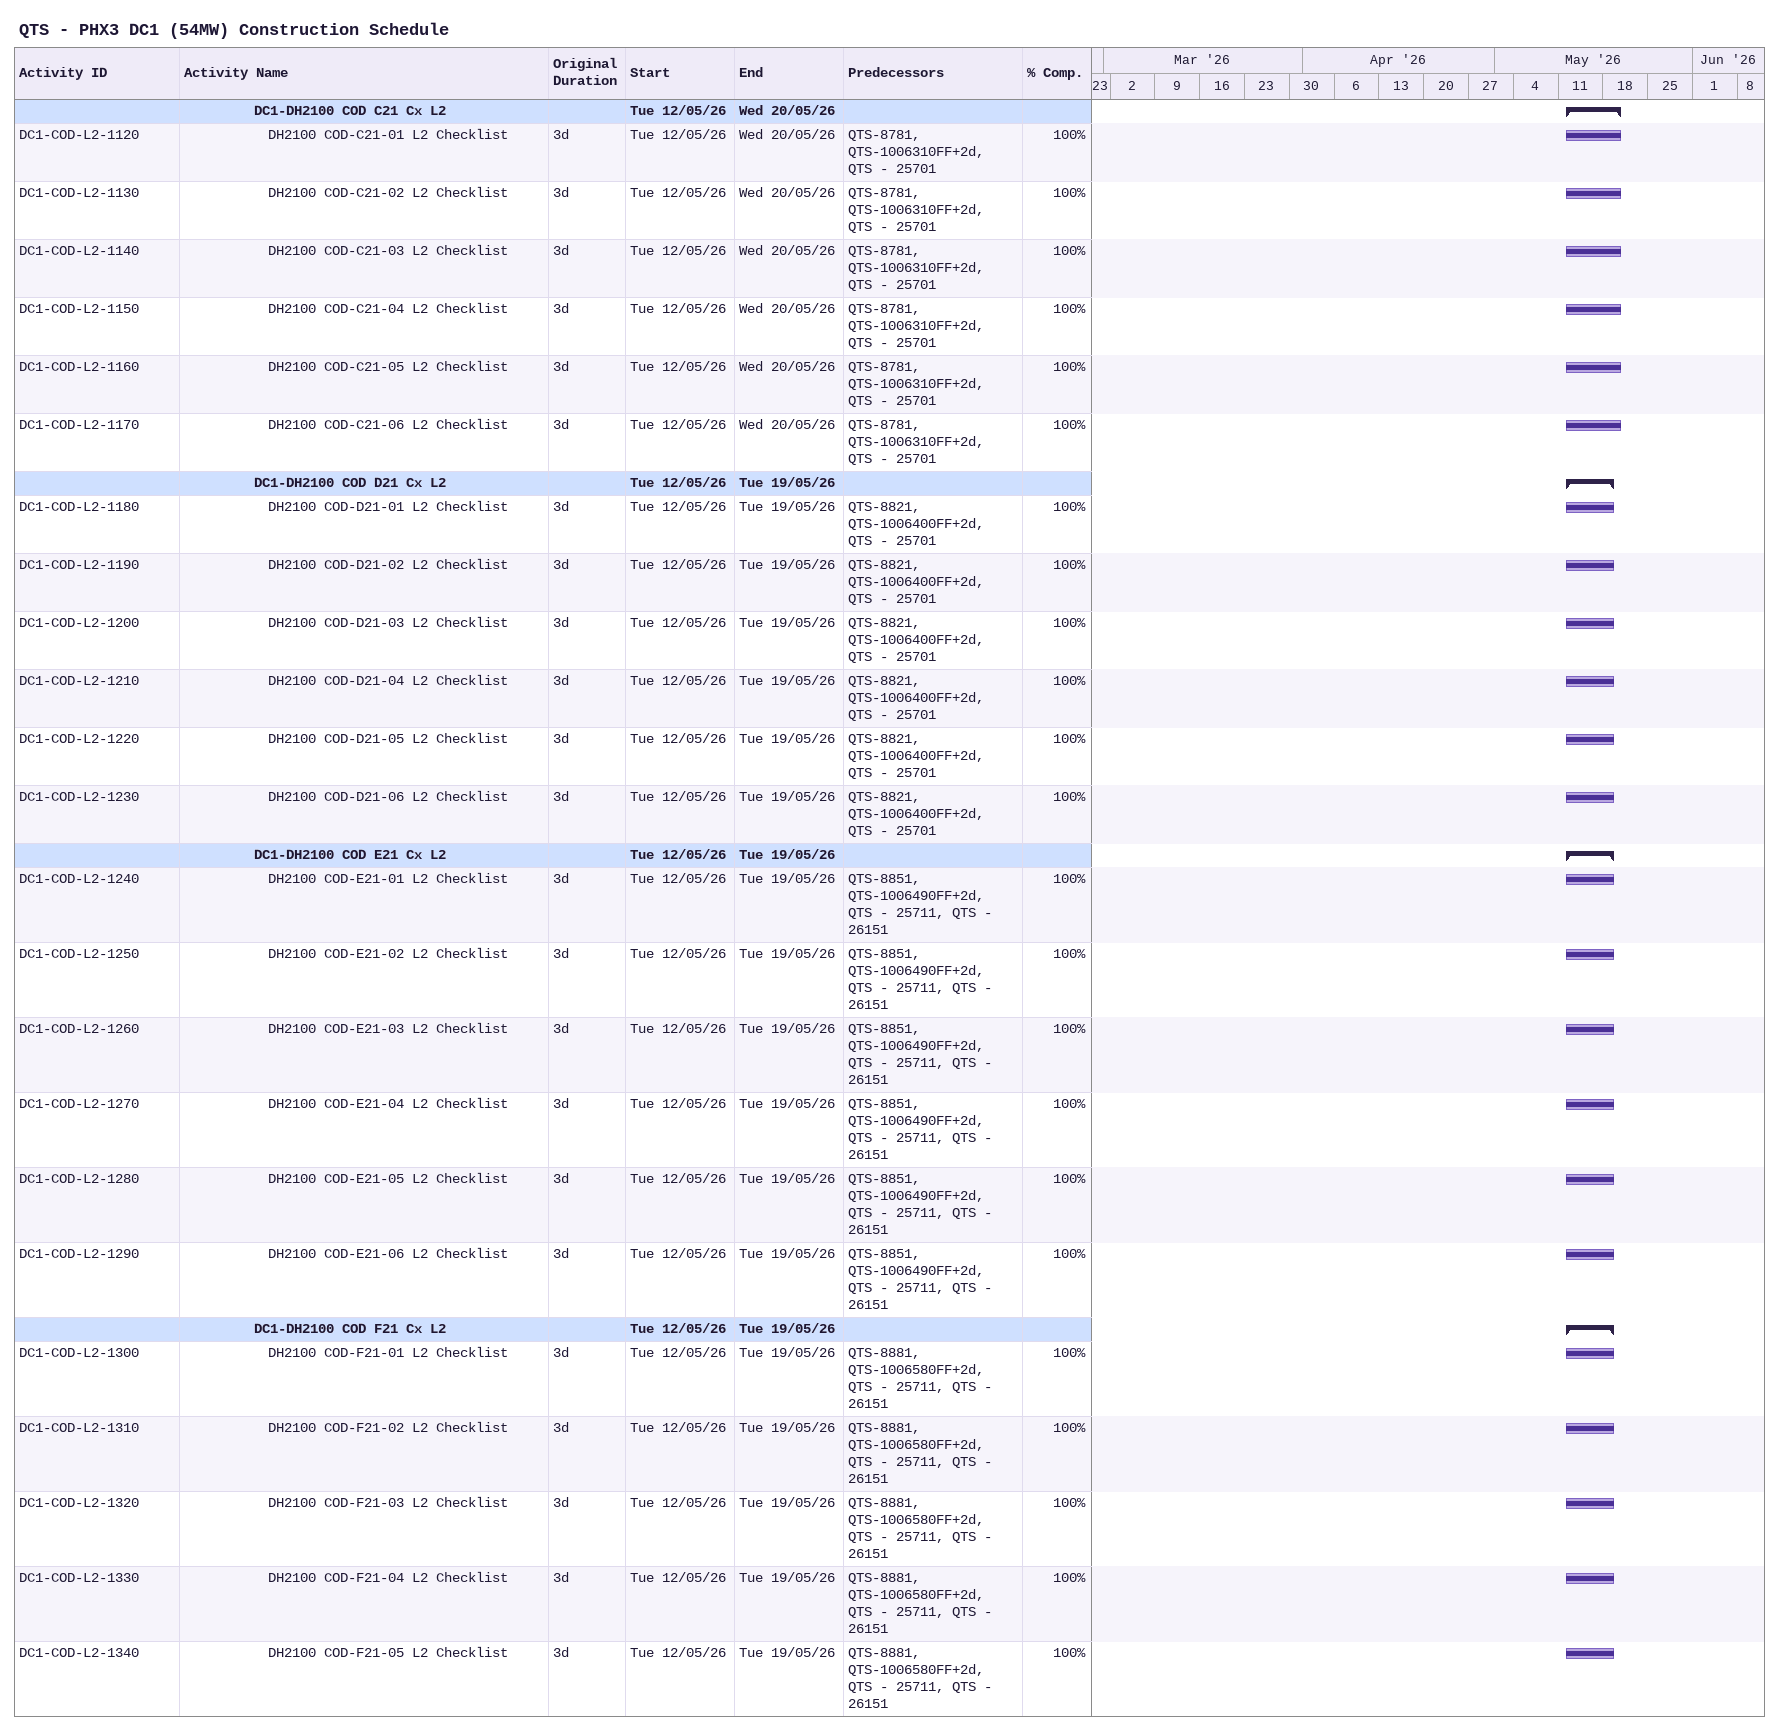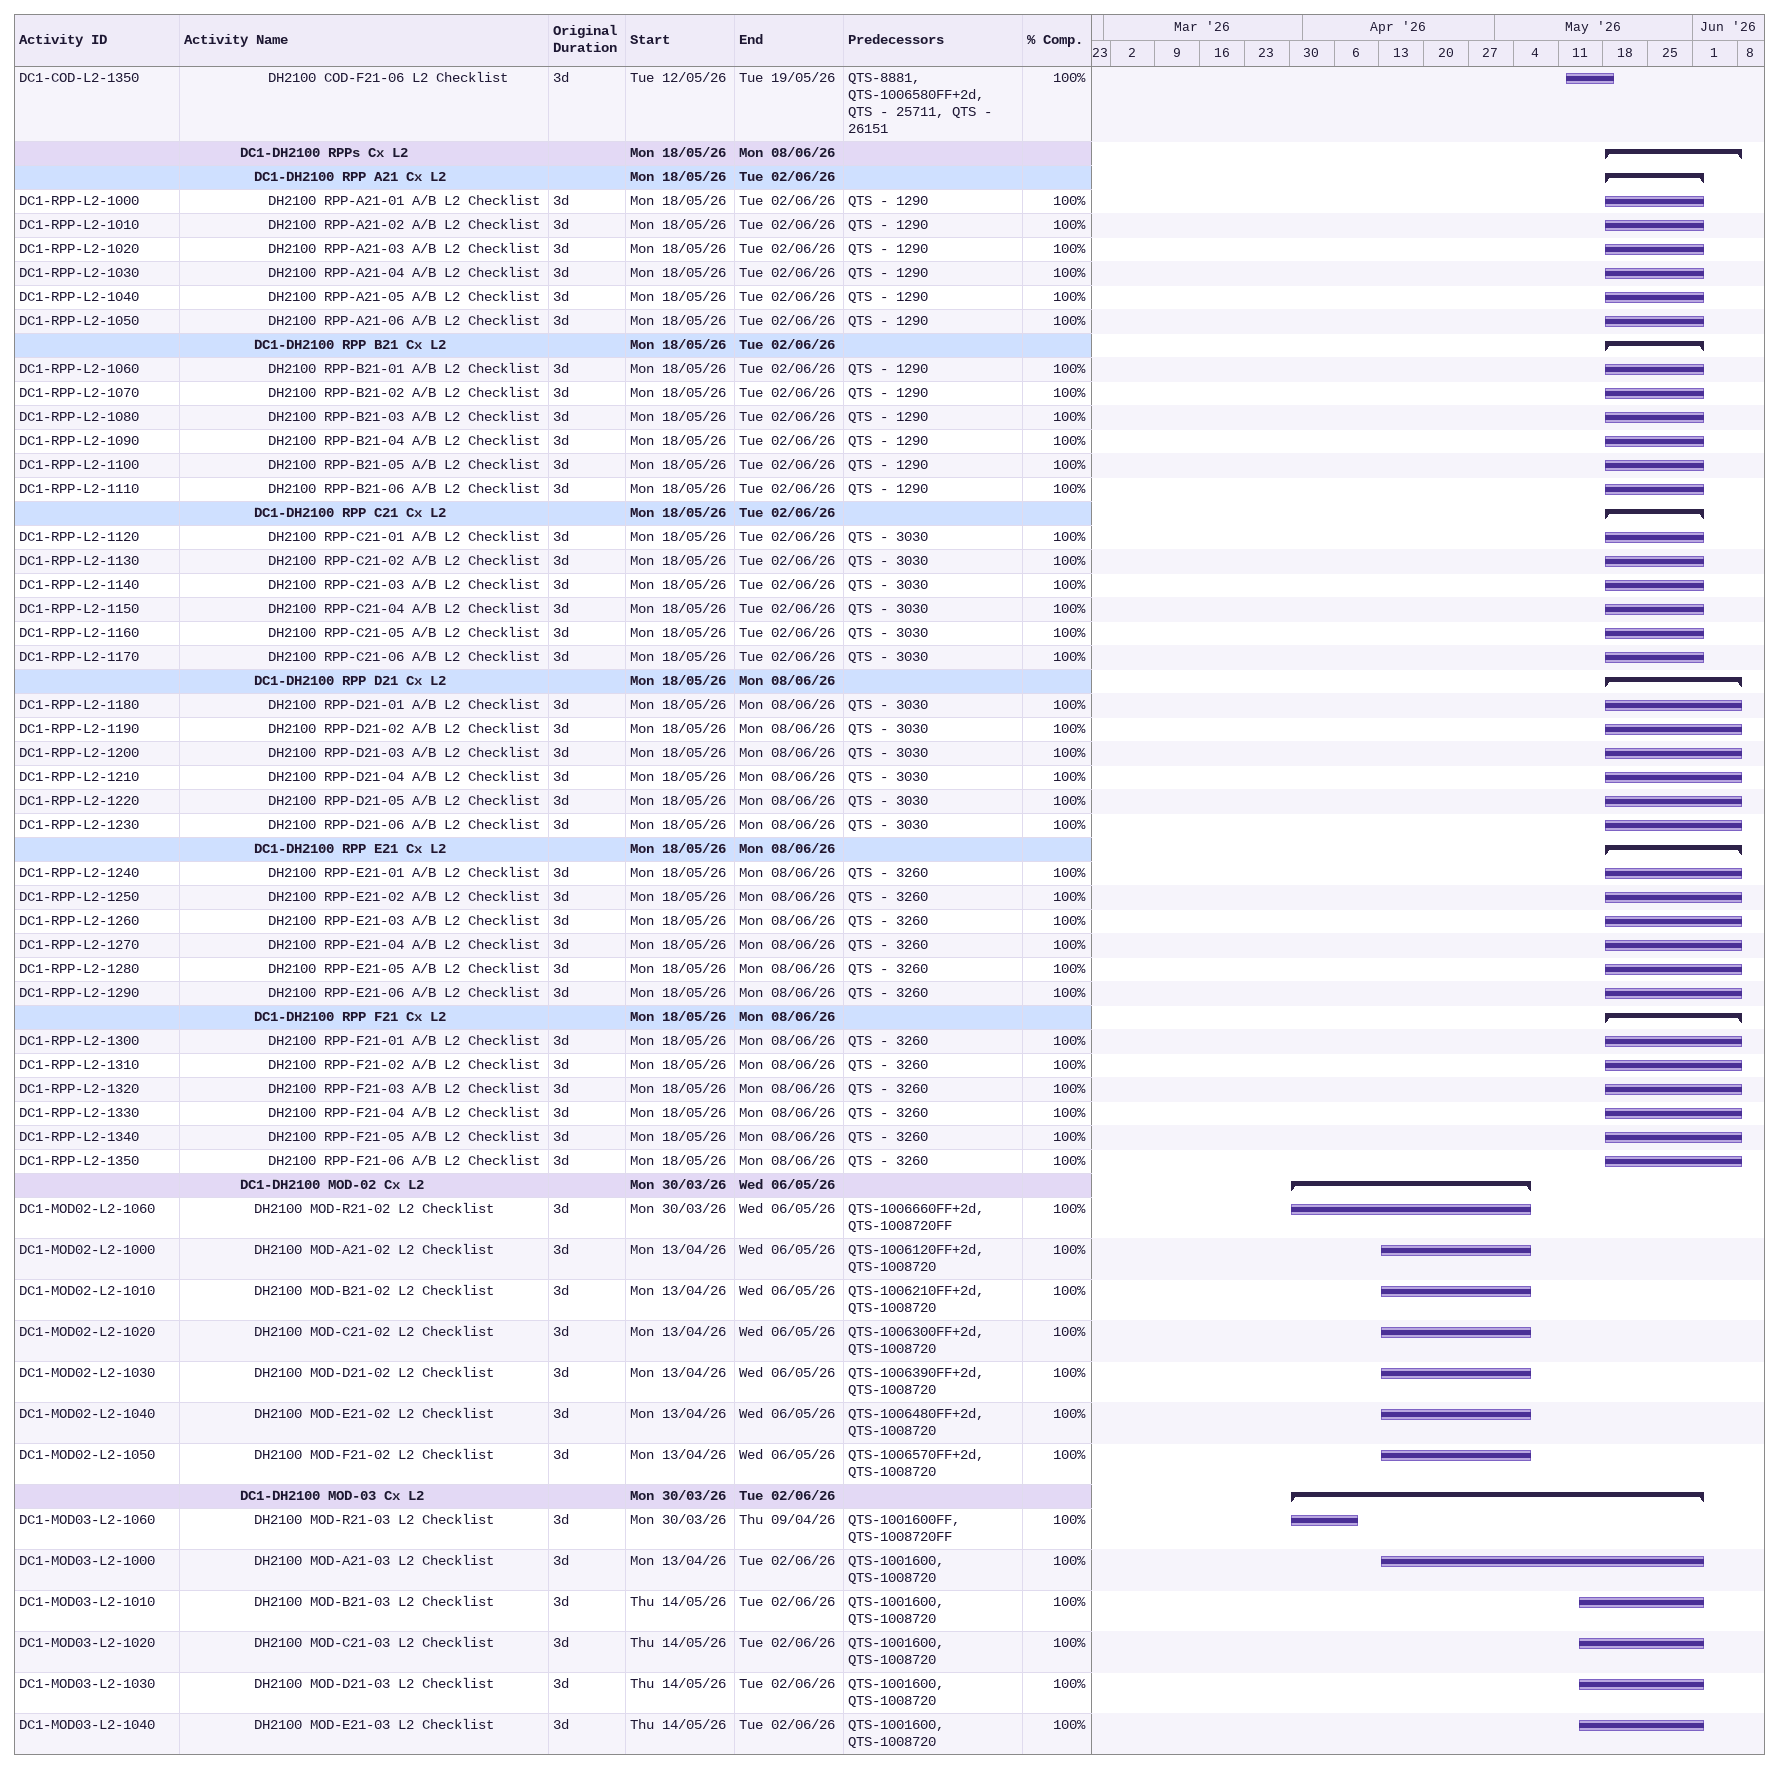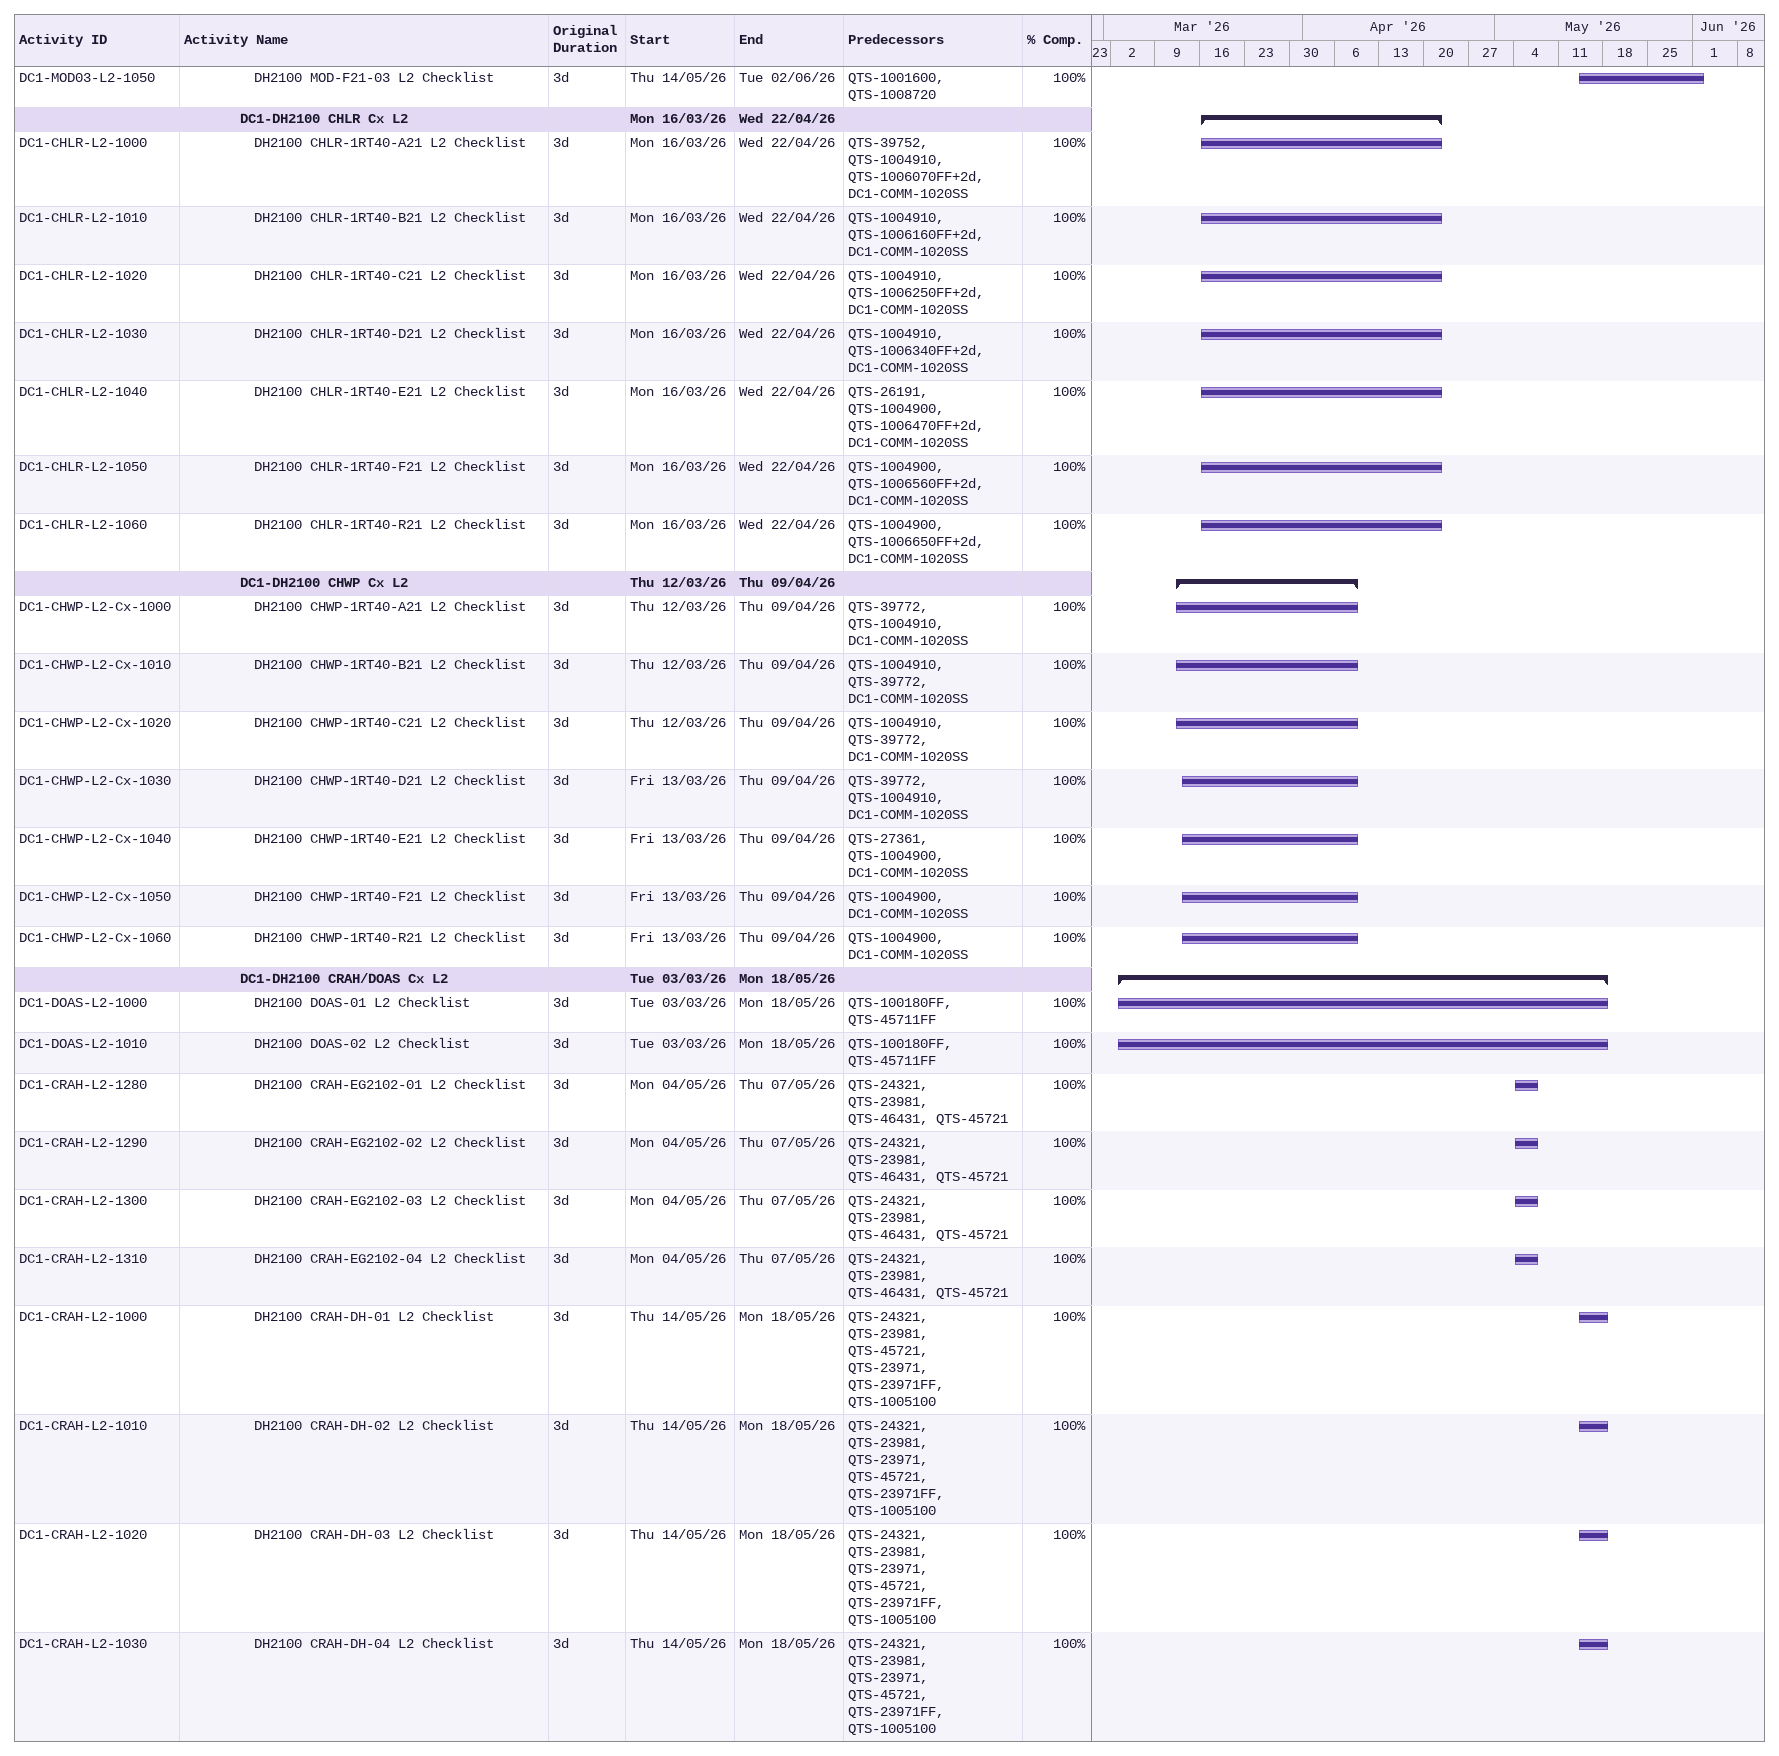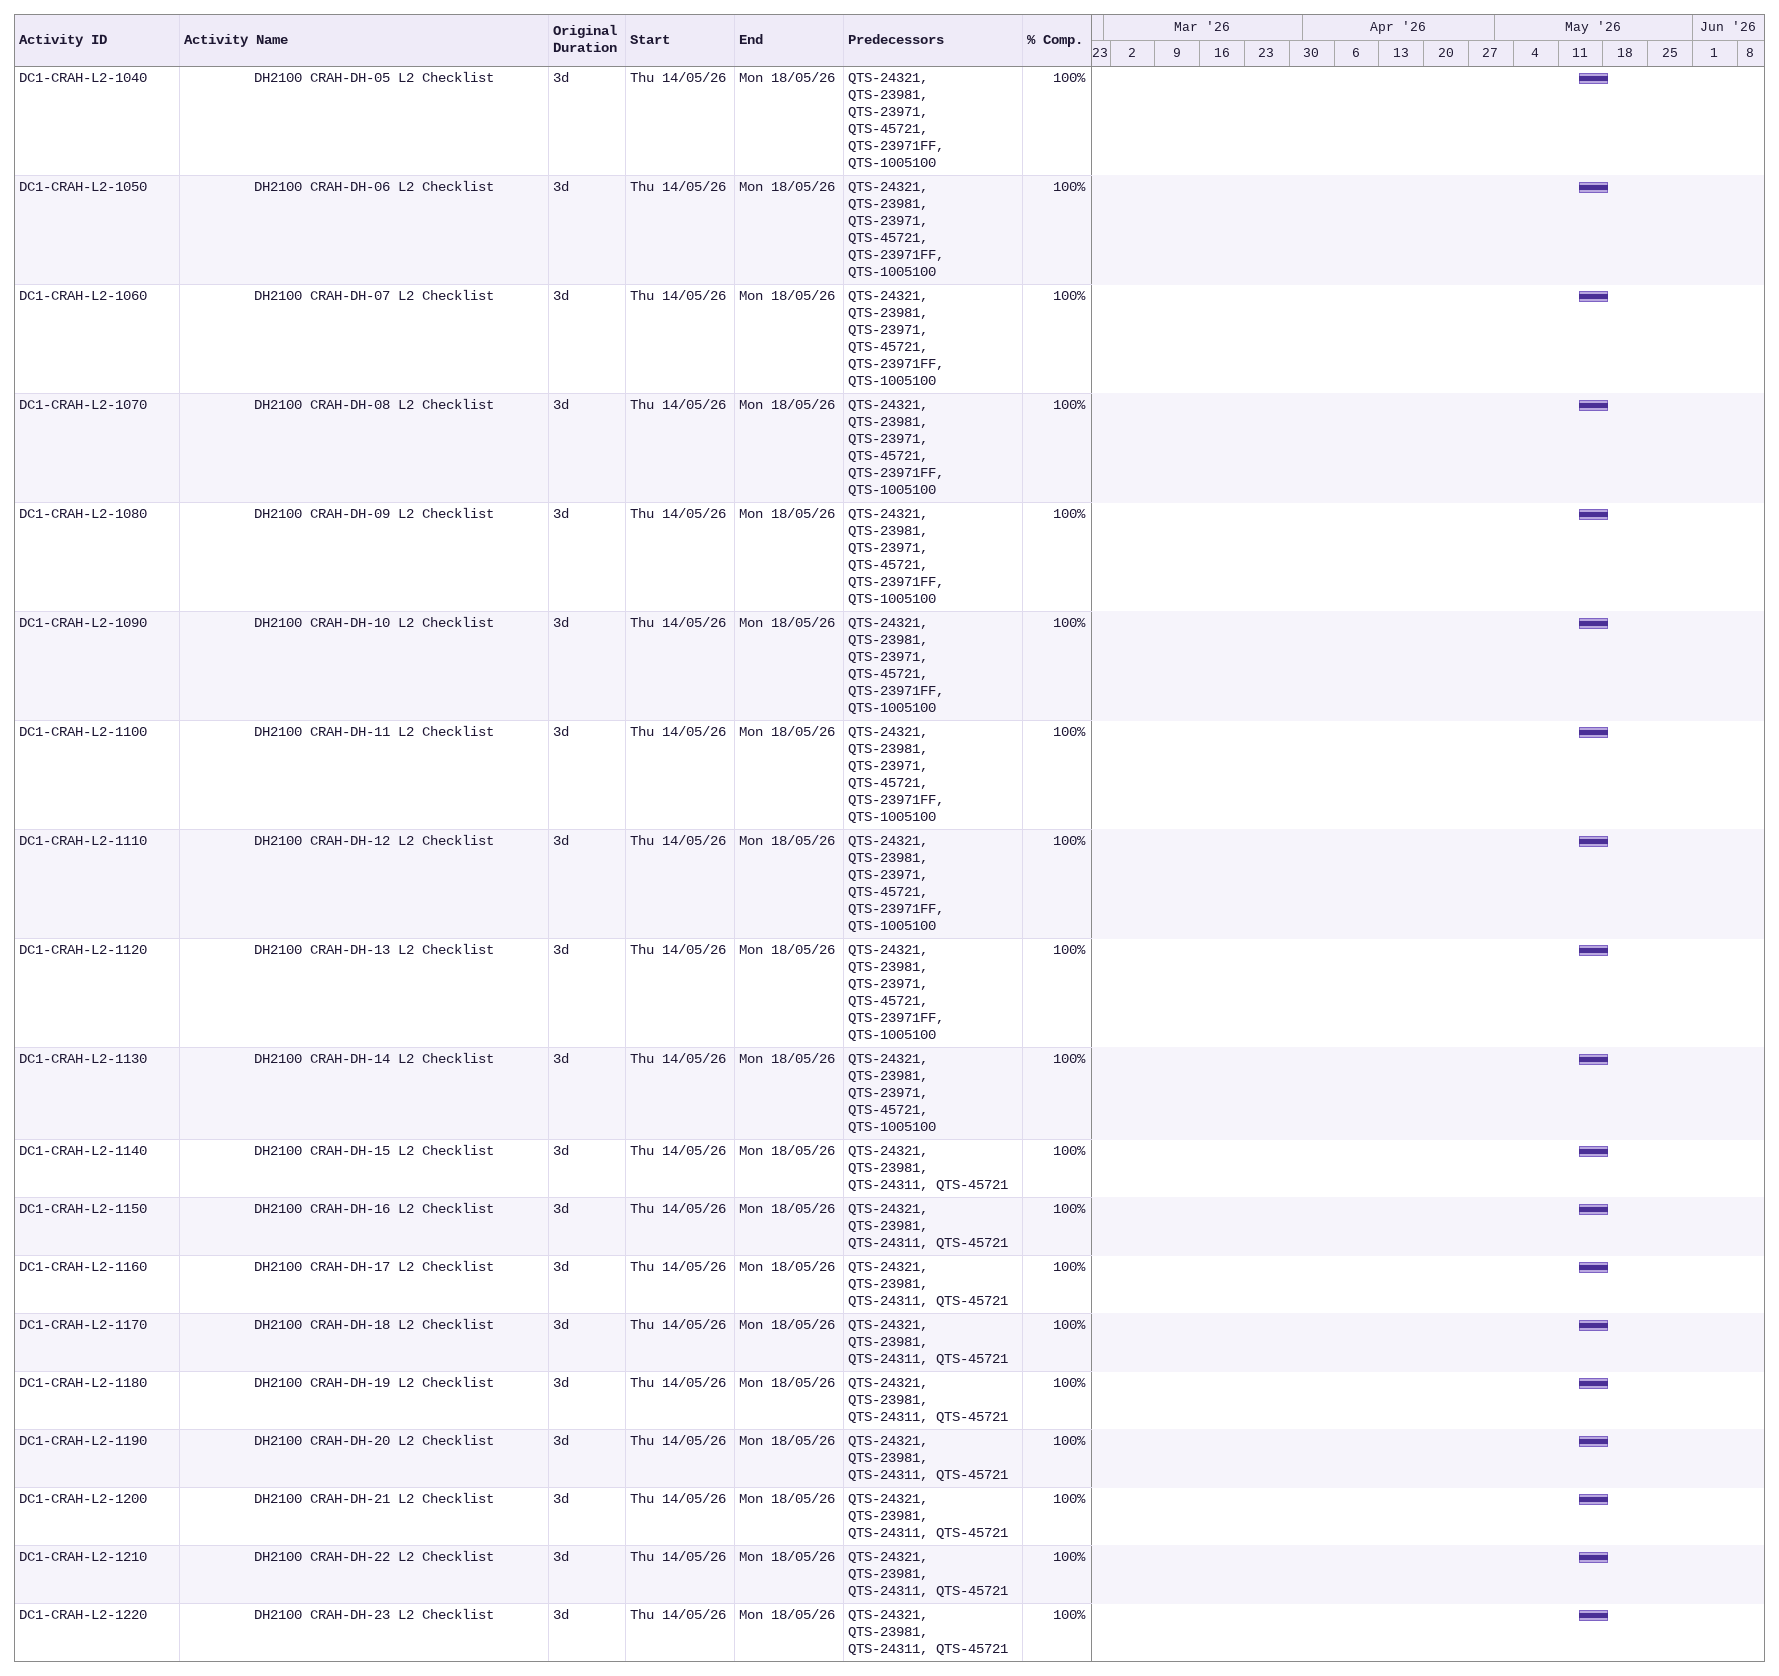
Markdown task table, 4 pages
QTS - PHX3 DC1 (54MW) Construction Schedule

| ID | Level | Task | Original duration | Start | Finish | Predecessors | % complete |
|---|---|---|---|---|---|---|---|
|  | 6 | **DC1-DH2100 COD C21 Cx L2** |  | 2026-05-12 | 2026-05-20 |  |  |
| DC1-COD-L2-1120 | 7 | DH2100 COD-C21-01 L2 Checklist | 3d | 2026-05-12 | 2026-05-20 | QTS-8781, QTS-1006310FF+2d, QTS - 25701 | 100 |
| DC1-COD-L2-1130 | 7 | DH2100 COD-C21-02 L2 Checklist | 3d | 2026-05-12 | 2026-05-20 | QTS-8781, QTS-1006310FF+2d, QTS - 25701 | 100 |
| DC1-COD-L2-1140 | 7 | DH2100 COD-C21-03 L2 Checklist | 3d | 2026-05-12 | 2026-05-20 | QTS-8781, QTS-1006310FF+2d, QTS - 25701 | 100 |
| DC1-COD-L2-1150 | 7 | DH2100 COD-C21-04 L2 Checklist | 3d | 2026-05-12 | 2026-05-20 | QTS-8781, QTS-1006310FF+2d, QTS - 25701 | 100 |
| DC1-COD-L2-1160 | 7 | DH2100 COD-C21-05 L2 Checklist | 3d | 2026-05-12 | 2026-05-20 | QTS-8781, QTS-1006310FF+2d, QTS - 25701 | 100 |
| DC1-COD-L2-1170 | 7 | DH2100 COD-C21-06 L2 Checklist | 3d | 2026-05-12 | 2026-05-20 | QTS-8781, QTS-1006310FF+2d, QTS - 25701 | 100 |
|  | 6 | **DC1-DH2100 COD D21 Cx L2** |  | 2026-05-12 | 2026-05-19 |  |  |
| DC1-COD-L2-1180 | 7 | DH2100 COD-D21-01 L2 Checklist | 3d | 2026-05-12 | 2026-05-19 | QTS-8821, QTS-1006400FF+2d, QTS - 25701 | 100 |
| DC1-COD-L2-1190 | 7 | DH2100 COD-D21-02 L2 Checklist | 3d | 2026-05-12 | 2026-05-19 | QTS-8821, QTS-1006400FF+2d, QTS - 25701 | 100 |
| DC1-COD-L2-1200 | 7 | DH2100 COD-D21-03 L2 Checklist | 3d | 2026-05-12 | 2026-05-19 | QTS-8821, QTS-1006400FF+2d, QTS - 25701 | 100 |
| DC1-COD-L2-1210 | 7 | DH2100 COD-D21-04 L2 Checklist | 3d | 2026-05-12 | 2026-05-19 | QTS-8821, QTS-1006400FF+2d, QTS - 25701 | 100 |
| DC1-COD-L2-1220 | 7 | DH2100 COD-D21-05 L2 Checklist | 3d | 2026-05-12 | 2026-05-19 | QTS-8821, QTS-1006400FF+2d, QTS - 25701 | 100 |
| DC1-COD-L2-1230 | 7 | DH2100 COD-D21-06 L2 Checklist | 3d | 2026-05-12 | 2026-05-19 | QTS-8821, QTS-1006400FF+2d, QTS - 25701 | 100 |
|  | 6 | **DC1-DH2100 COD E21 Cx L2** |  | 2026-05-12 | 2026-05-19 |  |  |
| DC1-COD-L2-1240 | 7 | DH2100 COD-E21-01 L2 Checklist | 3d | 2026-05-12 | 2026-05-19 | QTS-8851, QTS-1006490FF+2d, QTS - 25711, QTS - 26151 | 100 |
| DC1-COD-L2-1250 | 7 | DH2100 COD-E21-02 L2 Checklist | 3d | 2026-05-12 | 2026-05-19 | QTS-8851, QTS-1006490FF+2d, QTS - 25711, QTS - 26151 | 100 |
| DC1-COD-L2-1260 | 7 | DH2100 COD-E21-03 L2 Checklist | 3d | 2026-05-12 | 2026-05-19 | QTS-8851, QTS-1006490FF+2d, QTS - 25711, QTS - 26151 | 100 |
| DC1-COD-L2-1270 | 7 | DH2100 COD-E21-04 L2 Checklist | 3d | 2026-05-12 | 2026-05-19 | QTS-8851, QTS-1006490FF+2d, QTS - 25711, QTS - 26151 | 100 |
| DC1-COD-L2-1280 | 7 | DH2100 COD-E21-05 L2 Checklist | 3d | 2026-05-12 | 2026-05-19 | QTS-8851, QTS-1006490FF+2d, QTS - 25711, QTS - 26151 | 100 |
| DC1-COD-L2-1290 | 7 | DH2100 COD-E21-06 L2 Checklist | 3d | 2026-05-12 | 2026-05-19 | QTS-8851, QTS-1006490FF+2d, QTS - 25711, QTS - 26151 | 100 |
|  | 6 | **DC1-DH2100 COD F21 Cx L2** |  | 2026-05-12 | 2026-05-19 |  |  |
| DC1-COD-L2-1300 | 7 | DH2100 COD-F21-01 L2 Checklist | 3d | 2026-05-12 | 2026-05-19 | QTS-8881, QTS-1006580FF+2d, QTS - 25711, QTS - 26151 | 100 |
| DC1-COD-L2-1310 | 7 | DH2100 COD-F21-02 L2 Checklist | 3d | 2026-05-12 | 2026-05-19 | QTS-8881, QTS-1006580FF+2d, QTS - 25711, QTS - 26151 | 100 |
| DC1-COD-L2-1320 | 7 | DH2100 COD-F21-03 L2 Checklist | 3d | 2026-05-12 | 2026-05-19 | QTS-8881, QTS-1006580FF+2d, QTS - 25711, QTS - 26151 | 100 |
| DC1-COD-L2-1330 | 7 | DH2100 COD-F21-04 L2 Checklist | 3d | 2026-05-12 | 2026-05-19 | QTS-8881, QTS-1006580FF+2d, QTS - 25711, QTS - 26151 | 100 |
| DC1-COD-L2-1340 | 7 | DH2100 COD-F21-05 L2 Checklist | 3d | 2026-05-12 | 2026-05-19 | QTS-8881, QTS-1006580FF+2d, QTS - 25711, QTS - 26151 | 100 |
| DC1-COD-L2-1350 | 7 | DH2100 COD-F21-06 L2 Checklist | 3d | 2026-05-12 | 2026-05-19 | QTS-8881, QTS-1006580FF+2d, QTS - 25711, QTS - 26151 | 100 |
|  | 5 | **DC1-DH2100 RPPs Cx L2** |  | 2026-05-18 | 2026-06-08 |  |  |
|  | 6 | **DC1-DH2100 RPP A21 Cx L2** |  | 2026-05-18 | 2026-06-02 |  |  |
| DC1-RPP-L2-1000 | 7 | DH2100 RPP-A21-01 A/B L2 Checklist | 3d | 2026-05-18 | 2026-06-02 | QTS - 1290 | 100 |
| DC1-RPP-L2-1010 | 7 | DH2100 RPP-A21-02 A/B L2 Checklist | 3d | 2026-05-18 | 2026-06-02 | QTS - 1290 | 100 |
| DC1-RPP-L2-1020 | 7 | DH2100 RPP-A21-03 A/B L2 Checklist | 3d | 2026-05-18 | 2026-06-02 | QTS - 1290 | 100 |
| DC1-RPP-L2-1030 | 7 | DH2100 RPP-A21-04 A/B L2 Checklist | 3d | 2026-05-18 | 2026-06-02 | QTS - 1290 | 100 |
| DC1-RPP-L2-1040 | 7 | DH2100 RPP-A21-05 A/B L2 Checklist | 3d | 2026-05-18 | 2026-06-02 | QTS - 1290 | 100 |
| DC1-RPP-L2-1050 | 7 | DH2100 RPP-A21-06 A/B L2 Checklist | 3d | 2026-05-18 | 2026-06-02 | QTS - 1290 | 100 |
|  | 6 | **DC1-DH2100 RPP B21 Cx L2** |  | 2026-05-18 | 2026-06-02 |  |  |
| DC1-RPP-L2-1060 | 7 | DH2100 RPP-B21-01 A/B L2 Checklist | 3d | 2026-05-18 | 2026-06-02 | QTS - 1290 | 100 |
| DC1-RPP-L2-1070 | 7 | DH2100 RPP-B21-02 A/B L2 Checklist | 3d | 2026-05-18 | 2026-06-02 | QTS - 1290 | 100 |
| DC1-RPP-L2-1080 | 7 | DH2100 RPP-B21-03 A/B L2 Checklist | 3d | 2026-05-18 | 2026-06-02 | QTS - 1290 | 100 |
| DC1-RPP-L2-1090 | 7 | DH2100 RPP-B21-04 A/B L2 Checklist | 3d | 2026-05-18 | 2026-06-02 | QTS - 1290 | 100 |
| DC1-RPP-L2-1100 | 7 | DH2100 RPP-B21-05 A/B L2 Checklist | 3d | 2026-05-18 | 2026-06-02 | QTS - 1290 | 100 |
| DC1-RPP-L2-1110 | 7 | DH2100 RPP-B21-06 A/B L2 Checklist | 3d | 2026-05-18 | 2026-06-02 | QTS - 1290 | 100 |
|  | 6 | **DC1-DH2100 RPP C21 Cx L2** |  | 2026-05-18 | 2026-06-02 |  |  |
| DC1-RPP-L2-1120 | 7 | DH2100 RPP-C21-01 A/B L2 Checklist | 3d | 2026-05-18 | 2026-06-02 | QTS - 3030 | 100 |
| DC1-RPP-L2-1130 | 7 | DH2100 RPP-C21-02 A/B L2 Checklist | 3d | 2026-05-18 | 2026-06-02 | QTS - 3030 | 100 |
| DC1-RPP-L2-1140 | 7 | DH2100 RPP-C21-03 A/B L2 Checklist | 3d | 2026-05-18 | 2026-06-02 | QTS - 3030 | 100 |
| DC1-RPP-L2-1150 | 7 | DH2100 RPP-C21-04 A/B L2 Checklist | 3d | 2026-05-18 | 2026-06-02 | QTS - 3030 | 100 |
| DC1-RPP-L2-1160 | 7 | DH2100 RPP-C21-05 A/B L2 Checklist | 3d | 2026-05-18 | 2026-06-02 | QTS - 3030 | 100 |
| DC1-RPP-L2-1170 | 7 | DH2100 RPP-C21-06 A/B L2 Checklist | 3d | 2026-05-18 | 2026-06-02 | QTS - 3030 | 100 |
|  | 6 | **DC1-DH2100 RPP D21 Cx L2** |  | 2026-05-18 | 2026-06-08 |  |  |
| DC1-RPP-L2-1180 | 7 | DH2100 RPP-D21-01 A/B L2 Checklist | 3d | 2026-05-18 | 2026-06-08 | QTS - 3030 | 100 |
| DC1-RPP-L2-1190 | 7 | DH2100 RPP-D21-02 A/B L2 Checklist | 3d | 2026-05-18 | 2026-06-08 | QTS - 3030 | 100 |
| DC1-RPP-L2-1200 | 7 | DH2100 RPP-D21-03 A/B L2 Checklist | 3d | 2026-05-18 | 2026-06-08 | QTS - 3030 | 100 |
| DC1-RPP-L2-1210 | 7 | DH2100 RPP-D21-04 A/B L2 Checklist | 3d | 2026-05-18 | 2026-06-08 | QTS - 3030 | 100 |
| DC1-RPP-L2-1220 | 7 | DH2100 RPP-D21-05 A/B L2 Checklist | 3d | 2026-05-18 | 2026-06-08 | QTS - 3030 | 100 |
| DC1-RPP-L2-1230 | 7 | DH2100 RPP-D21-06 A/B L2 Checklist | 3d | 2026-05-18 | 2026-06-08 | QTS - 3030 | 100 |
|  | 6 | **DC1-DH2100 RPP E21 Cx L2** |  | 2026-05-18 | 2026-06-08 |  |  |
| DC1-RPP-L2-1240 | 7 | DH2100 RPP-E21-01 A/B L2 Checklist | 3d | 2026-05-18 | 2026-06-08 | QTS - 3260 | 100 |
| DC1-RPP-L2-1250 | 7 | DH2100 RPP-E21-02 A/B L2 Checklist | 3d | 2026-05-18 | 2026-06-08 | QTS - 3260 | 100 |
| DC1-RPP-L2-1260 | 7 | DH2100 RPP-E21-03 A/B L2 Checklist | 3d | 2026-05-18 | 2026-06-08 | QTS - 3260 | 100 |
| DC1-RPP-L2-1270 | 7 | DH2100 RPP-E21-04 A/B L2 Checklist | 3d | 2026-05-18 | 2026-06-08 | QTS - 3260 | 100 |
| DC1-RPP-L2-1280 | 7 | DH2100 RPP-E21-05 A/B L2 Checklist | 3d | 2026-05-18 | 2026-06-08 | QTS - 3260 | 100 |
| DC1-RPP-L2-1290 | 7 | DH2100 RPP-E21-06 A/B L2 Checklist | 3d | 2026-05-18 | 2026-06-08 | QTS - 3260 | 100 |
|  | 6 | **DC1-DH2100 RPP F21 Cx L2** |  | 2026-05-18 | 2026-06-08 |  |  |
| DC1-RPP-L2-1300 | 7 | DH2100 RPP-F21-01 A/B L2 Checklist | 3d | 2026-05-18 | 2026-06-08 | QTS - 3260 | 100 |
| DC1-RPP-L2-1310 | 7 | DH2100 RPP-F21-02 A/B L2 Checklist | 3d | 2026-05-18 | 2026-06-08 | QTS - 3260 | 100 |
| DC1-RPP-L2-1320 | 7 | DH2100 RPP-F21-03 A/B L2 Checklist | 3d | 2026-05-18 | 2026-06-08 | QTS - 3260 | 100 |
| DC1-RPP-L2-1330 | 7 | DH2100 RPP-F21-04 A/B L2 Checklist | 3d | 2026-05-18 | 2026-06-08 | QTS - 3260 | 100 |
| DC1-RPP-L2-1340 | 7 | DH2100 RPP-F21-05 A/B L2 Checklist | 3d | 2026-05-18 | 2026-06-08 | QTS - 3260 | 100 |
| DC1-RPP-L2-1350 | 7 | DH2100 RPP-F21-06 A/B L2 Checklist | 3d | 2026-05-18 | 2026-06-08 | QTS - 3260 | 100 |
|  | 5 | **DC1-DH2100 MOD-02 Cx L2** |  | 2026-03-30 | 2026-05-06 |  |  |
| DC1-MOD02-L2-1060 | 6 | DH2100 MOD-R21-02 L2 Checklist | 3d | 2026-03-30 | 2026-05-06 | QTS-1006660FF+2d, QTS-1008720FF | 100 |
| DC1-MOD02-L2-1000 | 6 | DH2100 MOD-A21-02 L2 Checklist | 3d | 2026-04-13 | 2026-05-06 | QTS-1006120FF+2d, QTS-1008720 | 100 |
| DC1-MOD02-L2-1010 | 6 | DH2100 MOD-B21-02 L2 Checklist | 3d | 2026-04-13 | 2026-05-06 | QTS-1006210FF+2d, QTS-1008720 | 100 |
| DC1-MOD02-L2-1020 | 6 | DH2100 MOD-C21-02 L2 Checklist | 3d | 2026-04-13 | 2026-05-06 | QTS-1006300FF+2d, QTS-1008720 | 100 |
| DC1-MOD02-L2-1030 | 6 | DH2100 MOD-D21-02 L2 Checklist | 3d | 2026-04-13 | 2026-05-06 | QTS-1006390FF+2d, QTS-1008720 | 100 |
| DC1-MOD02-L2-1040 | 6 | DH2100 MOD-E21-02 L2 Checklist | 3d | 2026-04-13 | 2026-05-06 | QTS-1006480FF+2d, QTS-1008720 | 100 |
| DC1-MOD02-L2-1050 | 6 | DH2100 MOD-F21-02 L2 Checklist | 3d | 2026-04-13 | 2026-05-06 | QTS-1006570FF+2d, QTS-1008720 | 100 |
|  | 5 | **DC1-DH2100 MOD-03 Cx L2** |  | 2026-03-30 | 2026-06-02 |  |  |
| DC1-MOD03-L2-1060 | 6 | DH2100 MOD-R21-03 L2 Checklist | 3d | 2026-03-30 | 2026-04-09 | QTS-1001600FF, QTS-1008720FF | 100 |
| DC1-MOD03-L2-1000 | 6 | DH2100 MOD-A21-03 L2 Checklist | 3d | 2026-04-13 | 2026-06-02 | QTS-1001600, QTS-1008720 | 100 |
| DC1-MOD03-L2-1010 | 6 | DH2100 MOD-B21-03 L2 Checklist | 3d | 2026-05-14 | 2026-06-02 | QTS-1001600, QTS-1008720 | 100 |
| DC1-MOD03-L2-1020 | 6 | DH2100 MOD-C21-03 L2 Checklist | 3d | 2026-05-14 | 2026-06-02 | QTS-1001600, QTS-1008720 | 100 |
| DC1-MOD03-L2-1030 | 6 | DH2100 MOD-D21-03 L2 Checklist | 3d | 2026-05-14 | 2026-06-02 | QTS-1001600, QTS-1008720 | 100 |
| DC1-MOD03-L2-1040 | 6 | DH2100 MOD-E21-03 L2 Checklist | 3d | 2026-05-14 | 2026-06-02 | QTS-1001600, QTS-1008720 | 100 |
| DC1-MOD03-L2-1050 | 6 | DH2100 MOD-F21-03 L2 Checklist | 3d | 2026-05-14 | 2026-06-02 | QTS-1001600, QTS-1008720 | 100 |
|  | 5 | **DC1-DH2100 CHLR Cx L2** |  | 2026-03-16 | 2026-04-22 |  |  |
| DC1-CHLR-L2-1000 | 6 | DH2100 CHLR-1RT40-A21 L2 Checklist | 3d | 2026-03-16 | 2026-04-22 | QTS-39752, QTS-1004910, QTS-1006070FF+2d, DC1-COMM-1020SS | 100 |
| DC1-CHLR-L2-1010 | 6 | DH2100 CHLR-1RT40-B21 L2 Checklist | 3d | 2026-03-16 | 2026-04-22 | QTS-1004910, QTS-1006160FF+2d, DC1-COMM-1020SS | 100 |
| DC1-CHLR-L2-1020 | 6 | DH2100 CHLR-1RT40-C21 L2 Checklist | 3d | 2026-03-16 | 2026-04-22 | QTS-1004910, QTS-1006250FF+2d, DC1-COMM-1020SS | 100 |
| DC1-CHLR-L2-1030 | 6 | DH2100 CHLR-1RT40-D21 L2 Checklist | 3d | 2026-03-16 | 2026-04-22 | QTS-1004910, QTS-1006340FF+2d, DC1-COMM-1020SS | 100 |
| DC1-CHLR-L2-1040 | 6 | DH2100 CHLR-1RT40-E21 L2 Checklist | 3d | 2026-03-16 | 2026-04-22 | QTS-26191, QTS-1004900, QTS-1006470FF+2d, DC1-COMM-1020SS | 100 |
| DC1-CHLR-L2-1050 | 6 | DH2100 CHLR-1RT40-F21 L2 Checklist | 3d | 2026-03-16 | 2026-04-22 | QTS-1004900, QTS-1006560FF+2d, DC1-COMM-1020SS | 100 |
| DC1-CHLR-L2-1060 | 6 | DH2100 CHLR-1RT40-R21 L2 Checklist | 3d | 2026-03-16 | 2026-04-22 | QTS-1004900, QTS-1006650FF+2d, DC1-COMM-1020SS | 100 |
|  | 5 | **DC1-DH2100 CHWP Cx L2** |  | 2026-03-12 | 2026-04-09 |  |  |
| DC1-CHWP-L2-Cx-1000 | 6 | DH2100 CHWP-1RT40-A21 L2 Checklist | 3d | 2026-03-12 | 2026-04-09 | QTS-39772, QTS-1004910, DC1-COMM-1020SS | 100 |
| DC1-CHWP-L2-Cx-1010 | 6 | DH2100 CHWP-1RT40-B21 L2 Checklist | 3d | 2026-03-12 | 2026-04-09 | QTS-1004910, QTS-39772, DC1-COMM-1020SS | 100 |
| DC1-CHWP-L2-Cx-1020 | 6 | DH2100 CHWP-1RT40-C21 L2 Checklist | 3d | 2026-03-12 | 2026-04-09 | QTS-1004910, QTS-39772, DC1-COMM-1020SS | 100 |
| DC1-CHWP-L2-Cx-1030 | 6 | DH2100 CHWP-1RT40-D21 L2 Checklist | 3d | 2026-03-13 | 2026-04-09 | QTS-39772, QTS-1004910, DC1-COMM-1020SS | 100 |
| DC1-CHWP-L2-Cx-1040 | 6 | DH2100 CHWP-1RT40-E21 L2 Checklist | 3d | 2026-03-13 | 2026-04-09 | QTS-27361, QTS-1004900, DC1-COMM-1020SS | 100 |
| DC1-CHWP-L2-Cx-1050 | 6 | DH2100 CHWP-1RT40-F21 L2 Checklist | 3d | 2026-03-13 | 2026-04-09 | QTS-1004900, DC1-COMM-1020SS | 100 |
| DC1-CHWP-L2-Cx-1060 | 6 | DH2100 CHWP-1RT40-R21 L2 Checklist | 3d | 2026-03-13 | 2026-04-09 | QTS-1004900, DC1-COMM-1020SS | 100 |
|  | 5 | **DC1-DH2100 CRAH/DOAS Cx L2** |  | 2026-03-03 | 2026-05-18 |  |  |
| DC1-DOAS-L2-1000 | 6 | DH2100 DOAS-01 L2 Checklist | 3d | 2026-03-03 | 2026-05-18 | QTS-100180FF, QTS-45711FF | 100 |
| DC1-DOAS-L2-1010 | 6 | DH2100 DOAS-02 L2 Checklist | 3d | 2026-03-03 | 2026-05-18 | QTS-100180FF, QTS-45711FF | 100 |
| DC1-CRAH-L2-1280 | 6 | DH2100 CRAH-EG2102-01 L2 Checklist | 3d | 2026-05-04 | 2026-05-07 | QTS-24321, QTS-23981, QTS-46431, QTS-45721 | 100 |
| DC1-CRAH-L2-1290 | 6 | DH2100 CRAH-EG2102-02 L2 Checklist | 3d | 2026-05-04 | 2026-05-07 | QTS-24321, QTS-23981, QTS-46431, QTS-45721 | 100 |
| DC1-CRAH-L2-1300 | 6 | DH2100 CRAH-EG2102-03 L2 Checklist | 3d | 2026-05-04 | 2026-05-07 | QTS-24321, QTS-23981, QTS-46431, QTS-45721 | 100 |
| DC1-CRAH-L2-1310 | 6 | DH2100 CRAH-EG2102-04 L2 Checklist | 3d | 2026-05-04 | 2026-05-07 | QTS-24321, QTS-23981, QTS-46431, QTS-45721 | 100 |
| DC1-CRAH-L2-1000 | 6 | DH2100 CRAH-DH-01 L2 Checklist | 3d | 2026-05-14 | 2026-05-18 | QTS-24321, QTS-23981, QTS-45721, QTS-23971, QTS-23971FF, QTS-1005100 | 100 |
| DC1-CRAH-L2-1010 | 6 | DH2100 CRAH-DH-02 L2 Checklist | 3d | 2026-05-14 | 2026-05-18 | QTS-24321, QTS-23981, QTS-23971, QTS-45721, QTS-23971FF, QTS-1005100 | 100 |
| DC1-CRAH-L2-1020 | 6 | DH2100 CRAH-DH-03 L2 Checklist | 3d | 2026-05-14 | 2026-05-18 | QTS-24321, QTS-23981, QTS-23971, QTS-45721, QTS-23971FF, QTS-1005100 | 100 |
| DC1-CRAH-L2-1030 | 6 | DH2100 CRAH-DH-04 L2 Checklist | 3d | 2026-05-14 | 2026-05-18 | QTS-24321, QTS-23981, QTS-23971, QTS-45721, QTS-23971FF, QTS-1005100 | 100 |
| DC1-CRAH-L2-1040 | 6 | DH2100 CRAH-DH-05 L2 Checklist | 3d | 2026-05-14 | 2026-05-18 | QTS-24321, QTS-23981, QTS-23971, QTS-45721, QTS-23971FF, QTS-1005100 | 100 |
| DC1-CRAH-L2-1050 | 6 | DH2100 CRAH-DH-06 L2 Checklist | 3d | 2026-05-14 | 2026-05-18 | QTS-24321, QTS-23981, QTS-23971, QTS-45721, QTS-23971FF, QTS-1005100 | 100 |
| DC1-CRAH-L2-1060 | 6 | DH2100 CRAH-DH-07 L2 Checklist | 3d | 2026-05-14 | 2026-05-18 | QTS-24321, QTS-23981, QTS-23971, QTS-45721, QTS-23971FF, QTS-1005100 | 100 |
| DC1-CRAH-L2-1070 | 6 | DH2100 CRAH-DH-08 L2 Checklist | 3d | 2026-05-14 | 2026-05-18 | QTS-24321, QTS-23981, QTS-23971, QTS-45721, QTS-23971FF, QTS-1005100 | 100 |
| DC1-CRAH-L2-1080 | 6 | DH2100 CRAH-DH-09 L2 Checklist | 3d | 2026-05-14 | 2026-05-18 | QTS-24321, QTS-23981, QTS-23971, QTS-45721, QTS-23971FF, QTS-1005100 | 100 |
| DC1-CRAH-L2-1090 | 6 | DH2100 CRAH-DH-10 L2 Checklist | 3d | 2026-05-14 | 2026-05-18 | QTS-24321, QTS-23981, QTS-23971, QTS-45721, QTS-23971FF, QTS-1005100 | 100 |
| DC1-CRAH-L2-1100 | 6 | DH2100 CRAH-DH-11 L2 Checklist | 3d | 2026-05-14 | 2026-05-18 | QTS-24321, QTS-23981, QTS-23971, QTS-45721, QTS-23971FF, QTS-1005100 | 100 |
| DC1-CRAH-L2-1110 | 6 | DH2100 CRAH-DH-12 L2 Checklist | 3d | 2026-05-14 | 2026-05-18 | QTS-24321, QTS-23981, QTS-23971, QTS-45721, QTS-23971FF, QTS-1005100 | 100 |
| DC1-CRAH-L2-1120 | 6 | DH2100 CRAH-DH-13 L2 Checklist | 3d | 2026-05-14 | 2026-05-18 | QTS-24321, QTS-23981, QTS-23971, QTS-45721, QTS-23971FF, QTS-1005100 | 100 |
| DC1-CRAH-L2-1130 | 6 | DH2100 CRAH-DH-14 L2 Checklist | 3d | 2026-05-14 | 2026-05-18 | QTS-24321, QTS-23981, QTS-23971, QTS-45721, QTS-1005100 | 100 |
| DC1-CRAH-L2-1140 | 6 | DH2100 CRAH-DH-15 L2 Checklist | 3d | 2026-05-14 | 2026-05-18 | QTS-24321, QTS-23981, QTS-24311, QTS-45721 | 100 |
| DC1-CRAH-L2-1150 | 6 | DH2100 CRAH-DH-16 L2 Checklist | 3d | 2026-05-14 | 2026-05-18 | QTS-24321, QTS-23981, QTS-24311, QTS-45721 | 100 |
| DC1-CRAH-L2-1160 | 6 | DH2100 CRAH-DH-17 L2 Checklist | 3d | 2026-05-14 | 2026-05-18 | QTS-24321, QTS-23981, QTS-24311, QTS-45721 | 100 |
| DC1-CRAH-L2-1170 | 6 | DH2100 CRAH-DH-18 L2 Checklist | 3d | 2026-05-14 | 2026-05-18 | QTS-24321, QTS-23981, QTS-24311, QTS-45721 | 100 |
| DC1-CRAH-L2-1180 | 6 | DH2100 CRAH-DH-19 L2 Checklist | 3d | 2026-05-14 | 2026-05-18 | QTS-24321, QTS-23981, QTS-24311, QTS-45721 | 100 |
| DC1-CRAH-L2-1190 | 6 | DH2100 CRAH-DH-20 L2 Checklist | 3d | 2026-05-14 | 2026-05-18 | QTS-24321, QTS-23981, QTS-24311, QTS-45721 | 100 |
| DC1-CRAH-L2-1200 | 6 | DH2100 CRAH-DH-21 L2 Checklist | 3d | 2026-05-14 | 2026-05-18 | QTS-24321, QTS-23981, QTS-24311, QTS-45721 | 100 |
| DC1-CRAH-L2-1210 | 6 | DH2100 CRAH-DH-22 L2 Checklist | 3d | 2026-05-14 | 2026-05-18 | QTS-24321, QTS-23981, QTS-24311, QTS-45721 | 100 |
| DC1-CRAH-L2-1220 | 6 | DH2100 CRAH-DH-23 L2 Checklist | 3d | 2026-05-14 | 2026-05-18 | QTS-24321, QTS-23981, QTS-24311, QTS-45721 | 100 |
